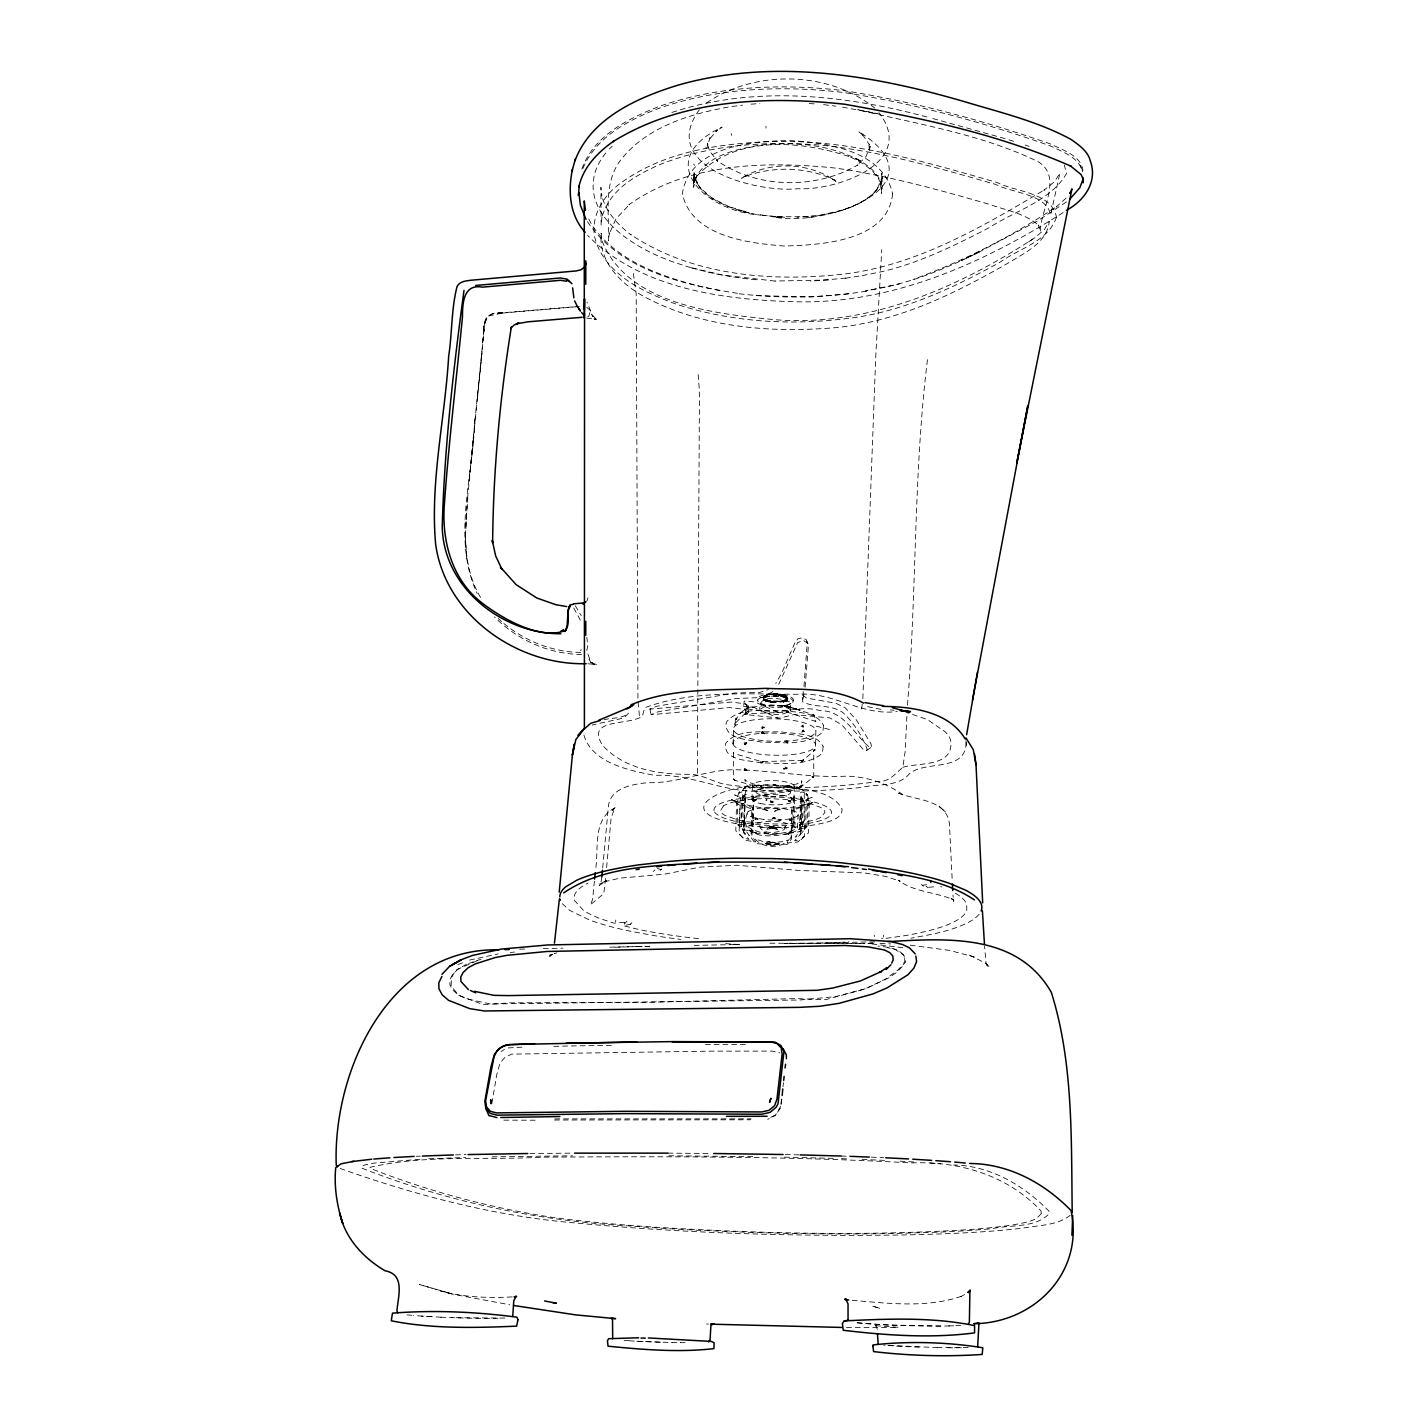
<?xml version="1.0" encoding="UTF-8"?>
<svg xmlns="http://www.w3.org/2000/svg" width="1427" height="1427" viewBox="0 0 1427 1427"><rect width="100%" height="100%" fill="white"/><g stroke="black" fill="none" stroke-linecap="round" stroke-linejoin="round"><path stroke-width="0.75" stroke-dasharray="5 3.75" d="M743.574 822.469L744.84 823.201L742.432 821.131L741.915 818.188L742.825 790.059L744.43 787.918L752.992 787.222L752.065 787.276C757.327 784.154 778.339 784.796 784.886 786.099M772.435 818.616L773.398 817.439L775.236 817.689L775.093 818.848L771.543 818.723L774.344 817.528L775.093 818.848M773.006 801.189L772.078 802.349L770.295 802.117L770.419 800.993L773.88 801.1L773.006 802.331L770.419 800.993M815.602 744.662L815.869 730.535A41.294 11.255 1.4 0 0 779.588 718.994A41.419 11.291 1.4 0 0 751.726 720.189A41.294 11.255 1.4 0 0 736.796 733.656A41.294 11.255 1.4 0 0 783.94 741.219A41.294 11.255 1.4 0 0 815.852 730.392M798.192 814.353L797.318 830.425C783.405 837.043 736.653 843.018 747.106 813.568M802.473 695.074L806.505 698.053L835.776 703.19L845.159 707.738L856.361 719.904L870.987 743.735L871.487 746.571L869.988 747.73C854.488 735.137 844.088 710.343 820.382 710.664C805.631 706.311 790.915 710.361 777.055 711.859L754.58 701.888L744.288 701.103L743.503 706.543L746.767 714.659L779.677 718.102L793.929 714.588L829.925 717.924L841.876 724.862L863.246 749.46L865.725 750.763L867.241 749.621C862.443 736.1 853.471 722.454 842.768 712.501C831.085 703.957 814.888 708.291 802.598 701.781L803.258 691.56M801.796 800.957L801.207 829.693L795.196 837.132L798.835 836.133L805.738 828.427L806.326 799.637L812.195 797.283L801.796 800.957L802.741 802.028M801.278 824.556L799.584 825.466L800.939 821.881L801.492 795.196C797.301 789.363 807.771 792.395 808.164 797.586L806.951 826.768L798.674 829.676L800.832 828.712L799.298 829.479L800.779 799.548L799.441 795.963L802.937 799.869L802.366 829.337L800.779 831.459L786.223 833.921L790.076 832.601M792.627 702.405A17.748 5.03 1.4 0 0 770.098 695.984A17.748 5.03 1.4 0 0 763.249 704.314A17.748 5.03 1.4 0 0 792.627 702.405C798.407 695.645 774.255 692.541 783.227 696.447L778.161 695.252L785.242 697.054L783.227 696.447L783.084 695.02L785.046 695.627L788.15 699.016M779.231 694.36C774.736 694.699 764.622 692.612 763.427 698.16L763.463 699.747L765.871 701.192A12.183 3.46 1.4 0 0 772.738 702.548C809.93 697.981 767.03 704.617 763.106 698.463L763.374 696.59L767.637 694.717L778.161 694.45L786.812 696.59L778.339 693.433L768.547 694.128L763.962 696.126L762.642 698.071L764.051 700.425L767.815 701.781M787.847 699.801L785.278 701.531L786.776 700.889L786.545 699.373A11.148 3.175 1.4 0 1 777.929 702.352A11.148 3.175 1.4 0 1 765.371 700.389L762.767 697.66M790.29 710.254L790.397 702.94A24.544 6.939 1.5 0 0 789.488 701.799C780.462 697.999 756.934 693.754 760.02 710.004A24.616 6.903 1.3 0 0 760.966 711.128C769.545 714.499 783.673 717.103 790.255 709.861A24.562 6.867 1.5 0 0 789.345 708.737C780.623 705.223 767.405 702.994 759.967 709.611M793.483 797.497L792.859 826.358L788.542 834.492L793.894 824.645L794.5 795.713L793.483 797.497L796.48 798.353M793.929 799.923L794.233 786.099M767.619 700.568L770.17 700.675C761.18 701.049 777.84 703.6 787.758 698.98L786.527 696.322M753.706 796.266L752.939 825.109L753.135 794.429L753.706 796.266L750.531 796.926M763.837 696.929C774.754 693.647 753.456 701.014 767.441 694.931M762.928 697.678L765.354 695.859L763.855 696.519M746.767 714.659L748.301 712.216L748.23 705.616L744.502 703.796L731.587 702.03L649.909 709.112L656.634 706.276L734.941 692.951L759.86 692.416L768.439 689.544M752.029 799.512L752.404 785.724M733.103 744.02L733.514 729.928M754.99 819.49L755.757 818.028L758.112 819.169C755.846 820.382 752.939 817.243 756.185 819.169L756.685 817.974L757.077 819.134M736.1 717.959L736.189 719.672C738.651 713.875 746.089 706.062 753.991 706.9M772.221 834.438L769.617 834.224M787.972 800.69L789.969 801.635L790.041 800.315L786.973 800.636L789.256 801.76L790.504 801.421L790.041 800.315M772.078 802.349L772.132 801.207M773.256 784.6L776.003 785.546L772.364 784.725L775.896 784.832M773.345 818.616L773.398 817.439M906.894 716.318L905.11 751.726L902.809 767.28C895.282 773.773 889.039 782.264 877.32 781.55C850.456 785.474 823.29 787.294 796.141 787.686C772.596 787.543 748.872 788.007 725.522 784.475C713.125 782.067 702.245 774.237 689.259 774.326C658.685 774.486 624.955 769.171 603.015 745.911C583.911 717.317 630.252 726.075 642.435 715.979L644.701 707.792C692.238 689.847 748.729 694.36 799.102 694.253C833.707 691.863 862.265 716.372 897.226 711.484M907.447 705.259C917.026 589.815 913.28 472.801 927.693 357.874M615.661 921.788L615.75 920.058M883.313 936.968L883.402 935.274M589.886 312.531L588.78 316.295L586.64 316.901M465.523 526.813L467.824 497.827M466.575 513.06L465.309 538.3L467.539 498.041M763.445 733.746L763.677 731.997L761.822 731.694L761.376 733.407L764.676 733.746L761.679 732.693L762.696 731.908L764.676 733.746M862.853 698.713L875.75 356.375L881.761 249.689M771.169 802.277L771.258 801.136M762.839 727.913L761.893 728.787L763.035 726.967L764.979 728.02L761.947 727.699L762.089 726.735L763.855 728.02L764.105 727.074M774.255 818.688L774.344 817.528M467.557 498.54L473.425 438.874M605.601 878.461L603.764 893.605L590.243 904.932L592.633 899.545L594.381 881.262M606.6 867.545L611.113 818.17L614.841 807.646L612.397 810.358L616.018 807.361C591.67 818.277 599.251 849.315 595.416 870.47M601.855 876.838L600.785 883.295L599.179 885.453L606.582 880.691L599.394 884.062L601.73 882.974M602.676 867.973L608.348 806.861C610.007 787.775 632.464 784.244 647.715 782.674C676.701 783.566 703.457 770.83 732.087 769.742C770.384 769.795 808.217 778.197 846.693 776.145C866.92 776.698 886.381 783.084 902.845 794.714L898.582 793.305C916.544 800.369 948.366 799.619 949.49 825.377L952.291 881.743M469.198 480.382L473.158 439.498M469.18 479.9L483.004 342.266C484.877 331.724 481.256 311.996 497.862 313.423M781.318 1104.195L781.942 1097.666M763.606 733.014L762.357 733.639L762.696 731.908M474.87 418.842C473.372 476.368 451.663 538.514 477.135 593.507M482.433 342.498L484.288 326.729M473.14 439.052L483.914 330.511M477.456 398.383L482.058 351.72M483.931 330.814C481.916 319.077 490.603 311.015 502.233 312.905M803.954 686.548L807.218 643.292L806.184 639.546L802.402 637.905L798.032 638.6L795.249 641.918L782.032 672.563L775.771 683.444M780.908 1104.213L781.746 1096.186M483.985 326.944L485.983 317.989M782.995 1086.768L783.441 1082.594M784.6 740.934L788.007 741.291L784.6 740.934L787.561 743.057L787.008 741.059L785.635 742.736L785.867 740.934L787.561 743.057M805.096 687.243L808.413 645.949L807.04 641.151M861.587 709.076L862.711 700.568M694.378 181.497L693.914 182.567L696.804 175.735L693.576 187.347L694.093 172.988L694.895 178.91L699.622 187.543L698.713 186.331C710.717 200.868 729.197 207.789 746.892 212.534L738.062 210.09L754.705 214.175L781.693 217.475L772.471 216.708C822.13 228.409 946.422 186.027 858.537 131.48L864.173 136.332L862.586 134.762L869.596 145.001L868.579 142.878L869.649 150.905L870.185 146.303L866.028 156.524L856.753 165.746L857.966 164.836C815.852 189.737 756.685 188.828 716.55 160.27L717.763 161.251L709.879 151.494L707.863 146.303L708.274 148.462L707.631 143.235L707.542 145.679L710.022 137.759L708.916 139.828L717.424 130.071L715.801 131.534L722.133 127.074C651.051 160.662 705.42 211.874 760.627 215.031M491.851 1103.553L496.703 1074.941L499.985 1063.151L504.748 1057.568L511.597 1054.125L711.324 1051.146L772.453 1051.11L779.909 1052.912M779.427 820.168L780.783 819.276L780.605 820.329L778.393 819.954L779.606 819.116L780.605 820.329M786.83 769.278L787.008 767.423L785.082 767.12L786.83 769.278L783.423 768.939L786.973 768.493L786.099 767.209L785.831 769.046L783.78 768.172M780.89 695.573L778.161 695.252M799.227 786.866L802.384 785.011L799.227 786.866L761.483 788.025L734.53 780.248L733.335 778.446L733.371 752.653L734.798 754.098M746.214 713.839L747.748 713.304L744.823 714.338L746.82 712.483L745.572 712.929L734.192 724.31L735.048 725.255L735.422 718.798M484.681 323.59L487.856 316.152L502.482 313.012M803.044 760.092L801.617 761.626L815.102 749.764L813.8 750.103L813.711 776.77L801.778 786.331M746.321 708.684L745.661 709.95L746.803 708.06L748.176 708.398L746.285 708.345M745.251 796.569L742.664 797.015L745.251 796.569L744.502 797.586L743.574 795.767L746.196 794.304L744.555 795.214M801.243 786.598L801.885 785.26L799.833 786.438M746.053 712.662L745.376 713.875L746.053 712.662L747.373 713.732L787.65 712.216L815.887 721.527L814.014 714.945L786.955 706.044L770.776 704.92L750.406 707.346L752.903 707.043M784.921 786.081L796.658 784.029L801.796 781.158L801.582 782.139L801.778 780.89L801.278 786.616C790.148 794.357 745.715 798.906 744.965 779.41L745.144 780.105C758.647 788.596 775.646 785.599 790.736 786.188C796.052 790.629 789.185 786.866 795.321 788.614L794.357 788.507L802.848 789.737L804.346 791.967L803.918 820.097L803.276 822.755L802.17 823.557L801.475 822.202L800.69 823.218L802.42 823.771L800.583 824.913M966.168 742.415C965.74 772.72 925.302 760.038 909.445 773.684C898.528 787.419 877.016 783.601 861.605 787.419C830.015 790.701 798.228 791.646 766.495 790.772C727.485 794.982 693.219 773.434 654.636 775.378C628.629 770.419 589.743 762.553 583.322 732.604M803.936 694.343L802.349 700.657M624.384 924.232L624.794 922.591M815.013 720.653L815.638 721.206M777.43 833.671C776.609 835.954 761.554 832.53 761.269 833.1C749.621 834.706 756.56 829.23 749.104 830.657L751.28 830.889L742.861 829.658L741.398 827.446L742.04 799.637L743.521 796.016M775.289 828.409L776.27 827.553L772.435 828.641L768.225 827.624L772.15 826.715L776.324 827.928L768.225 827.624L774.451 826.911L777.626 829.497L772.061 828.373L766.816 829.337L768.261 827.428M748.444 706.722L747.641 708.987L746.803 708.06L745.822 708.969M808.395 217.6L835.294 212.355L834.224 212.605C849.636 208.503 865.475 202.473 876.499 190.451L875.25 191.771L880.637 183.405L882.118 176.359L881.975 188.863L881.083 182.192L881.44 183.815C877.337 171.311 865.547 163.427 854.398 157.719L862.015 161.875C830.157 143.913 791.753 141.023 756.06 145.786C732.747 150.192 704.546 156.381 693.897 181.407L694.307 179.856L693.54 184.279L694.004 171.793L694.913 178.91L694.574 177.323L700.853 188.81L699.979 187.65L712.073 198.103L729.036 206.737L728.145 206.398L749.139 212.819M780.694 1106.228L775.218 1115.575L767.69 1119.357M581.841 169.153C593.507 135.69 628.611 118.334 659.47 106.311C718.477 85.798 782.388 83.319 843.999 90.686C914.35 101.674 983.488 120.474 1050.629 144.038C1062.919 150.263 1083.789 156.31 1082.986 173.505M744.43 787.918L743.592 788.703M803.455 725.968L801.118 726.521L803.062 725.023L803.455 725.968L801.706 725.505M582.929 168.404C596.022 136.742 629.075 119.69 659.452 108.131C718.459 87.671 782.353 85.192 843.946 92.541C914.172 103.547 983.257 122.205 1050.254 145.857C1062.205 151.797 1079.008 157.113 1082.487 171.686M586.961 600.892L587.978 597.806M803.098 789.952L803.936 790.808M752.653 821.221L753.117 819.972L753.456 821.024M586.8 650.462L587.763 645.789L586.872 637.334M790.451 703.333C782.959 709.897 769.866 707.721 761.144 704.225A24.58 6.957 1.3 0 1 760.199 703.083L760.145 702.69M793.216 822.487L793.626 821.47L795.356 822.862L793.216 822.487L794.607 821.702L794.179 822.701M756.524 799.709L755.168 800.708L754.58 799.209L757.541 799.726L756.06 800.815L755.686 799.619L754.491 800.529L755.026 799.441M789.363 820.133L791.45 819.276L791.325 820.614L788.328 820.097L789.845 819.009L790.219 820.222L791.45 819.276L790.897 820.382M734.851 723.721L735.048 725.255M787.24 833.957L792.074 831.12L789.773 833.029L790.397 831.923M733.567 779.41L734.53 780.248L733.692 779.124M748.301 712.216L744.341 709.29L729.322 707.578L651.051 714.713L657.793 711.877L736.029 698.534L762.731 697.482L773.737 691.06M755.168 800.708L755.686 799.619M733.853 753.545L733.371 752.653M790.219 820.222L790.754 819.098M746.535 769.563L744.644 769.831L745.269 768.618C742.432 769.331 745.215 771.739 747.142 770.295L744.145 770.098L745.108 770.58L744.02 769.046M780.444 1108.19L775.771 1114.772L768.243 1118.572M778.732 684.371L797.639 642.596L803.597 640.545L808.253 643.809M814.246 715.266L813.336 714.659L814.728 716.318M654.904 869.971L653.316 871.505M626.97 921.2L625.151 923.251M801.617 732.229L803.508 729.982L804.15 731.659L801.296 731.516L803.669 730.963L803.026 730.232L802.759 732.14M801.706 786.188L802.384 785.011M802.384 761.465L803.579 759.824L800.69 760.805L803.062 760.288L802.384 761.465L801.029 760.377L761.643 761.679L734.227 753.563M743.503 706.543L753.795 707.328L777.947 717.977M814.674 750.673L815.102 749.764L813.8 750.103M799.53 829.212L800.583 828.07L800.03 828.944M812.801 777.697L813.479 776.484L812.052 776.805L813.551 777.055M757.951 785.153L755.864 786.045L758.986 785.207L755.864 786.045M792.074 786.669L789.077 786.134L792.788 787.758L790.112 786.152M753.706 832.512L756.667 833.011L753.652 831.995L755.668 832.993M789.292 833.083L786.562 834.171L778.321 833.618M631.893 922.591L630.092 924.625M699.337 109.754C657.098 167.565 757.719 193.091 797.782 188.703C835.74 190.95 917.757 162.981 878.943 112.626M739.81 791.753L738.829 793.091L746.303 790.13L745.126 793.448L744.395 820.133L745.679 823.789L744.109 822.773M778.286 844.213C762.803 836.044 762.125 850.385 779.231 843.589L771.704 844.641L764.515 843.125L765.443 843.803M696.358 176.787C733.317 135.28 800.529 139.953 850.189 156.97L849.511 156.685C861.872 162.25 874.715 169.849 880.513 182.71L880.12 181.621L881.601 193.412L881.832 173.095L881.761 179.035L882.154 177.447L877.248 188.97L878.211 187.811C869.221 199.459 855.344 205.845 841.698 210.358L842.554 210.072L820.721 215.12L796.89 217.314M805.827 827.446L806.79 826.554L804.186 828.373L806.701 826.982L805.167 828.052M661.7 869.025L660.095 870.559M743.556 797.443L744.377 796.427M747.623 707.863L744.288 701.103M801.582 823.361L803.026 822.541L802.42 823.771M742.932 797.247L743.788 796.248M802.17 823.557L803.026 822.541M735.529 719.386L736.921 718.887L736.189 719.672M764.373 698.927L767.815 700.211L763.427 698.16M746.589 742.468L744.698 744.769L745.839 743.306L744.038 743.057L745.179 744.502L744.573 742.771L746.927 743.217L745.411 742.575M738.829 825.805C735.28 822.077 748.8 832.583 744.073 824.342M1070.268 1215.269C1057.068 1225.775 1038.571 1225.097 1022.66 1228.183C982.775 1232.732 942.605 1234.087 902.488 1234.979C792.93 1236.567 683.194 1233.285 574.082 1222.85C493.778 1216 415.132 1195.184 339.483 1168.214M979.118 914.315L975.872 917.543A212.302 43.862 1.5 0 1 965.776 923.679A210.286 43.416 1.5 0 1 932.83 934.114L910.961 938.235M609.365 148.997L612.183 146.196M800.155 831.602L801.938 830.478L799.245 831.673L801.599 830.675M805.845 794.447L807.575 795L806.719 795.428L806.505 793.822M1066.147 198.068L1056.265 206.933L1057.193 206.219C1012.242 236.079 963.742 261.141 912.941 279.442M739.775 792.199L738.865 792.645M739.614 791.967L737.937 795.428L737.188 822.023L737.741 824.628L739.436 825.198M552.124 954.253L549.627 956.411L554.55 953.521M761.019 762.821L762.874 762.214L761.019 762.821L760.662 761.465M1066.433 201.938L1037.911 220.686L978.886 252.151C948.027 267.527 916.009 281.012 882.047 287.772L865.208 291.09L899.509 283.884M743.396 800.19L744.609 799.191L734.566 794.875L740.435 797.586L739.632 826.376L746.018 834.492L749.353 835.705L743.824 827.91L745.607 794.607L743.966 795.499M785.332 700.372L787.436 697.09M786.384 711.681L788.275 711.092C790.415 713.464 782.763 711.128 786.384 711.681L787.65 712.216L787.365 710.878L786.348 710.771L786.527 712.091M723.418 805.952L720.546 810.768A52.175 12.611 1.4 0 0 722.098 813.247M706.543 102.994C755.008 69.477 828.855 70.815 874.876 108.167M744.823 714.338L746.66 713.393M866.671 750.459L870.934 747.409M761.947 727.699L763.035 726.967M1028.617 241.93L1035.396 237.381C958.177 287.701 868.847 327.175 774.593 319.684C713.732 313.583 627.202 304.397 601.909 240.592L601.159 233.118C598.359 260.98 620.263 283.277 642.863 295.906C697.964 326.052 762.999 332.509 824.77 328.442C892 324.857 953.521 294.693 1010.744 261.551C1026.352 251.973 1047.4 241.966 1049.255 221.274L1044.618 229.301L1035.396 237.381M786.152 706.169L785.207 706.793C790.897 707.239 785.1 706.204 787.258 706.294L788.328 707.114M743.199 821.934L745.037 821.506C741.184 818.063 744.056 824.128 742.379 820.882L744.127 821.595M501.055 1051.556L504.48 1049.38M800.85 798.175L801.582 799.245C801.51 795.249 803.615 801.742 799.941 798.264L802.58 798.87L801.796 797.836M764.212 832.797L766.388 833.154L764.087 831.995L765.371 832.94M1063.186 212.552C982.4 263.656 890.769 304.95 793.127 301.686C721.313 299.563 640.777 288.468 587.585 235.455M768.225 827.624L769.314 826.964M466.575 964.26L458.21 968.951L452.537 974.427L449.808 979.85L449.951 985.112L452.858 990.142L458.513 994.958L466.718 998.829L490.424 1003.966L799.833 1000.024L835.562 996.617L865.957 988.554L888.967 977.763L897.012 972.126L902.399 966.418L904.879 960.746L904.326 956.001C898.368 947.796 887.184 947.225 877.962 946.012M964.527 1294.574L960.639 1296.733L962.957 1295.77C926.391 1308.809 886.542 1303.029 848.708 1300.051M757.041 790.059L758.326 789.452A16.357 4.067 1.4 0 1 759.271 789.131L760.002 788.917A19.532 4.852 1.4 0 1 761.18 788.649A15.715 3.906 1.4 0 1 761.608 788.56A19.782 4.923 1.4 0 1 762.946 788.31L763.891 788.186A15.911 3.96 1.4 0 1 765.371 788.007L768.029 787.811A17.409 4.335 1.4 0 1 770.259 787.722L773.113 787.722A15.911 3.96 1.4 0 1 774.825 787.793L775.967 787.847A19.782 4.923 1.4 0 1 777.644 787.989A15.715 3.924 1.4 0 1 778.197 788.043A19.532 4.852 1.4 0 1 779.802 788.221L780.854 788.364A16.357 4.067 1.4 0 1 782.353 788.596L784.654 789.077A19.603 4.87 1.4 0 1 785.867 789.416A15.697 3.906 1.4 0 1 786.259 789.523M744.484 824.307L743.984 823.325L743.699 824.521L743.984 823.325L744.965 824.039M735.28 719.101L736.225 718.602M800.69 823.218L802.42 822.344M748.604 811.232L753.813 809.287A25.525 6.136 1.4 0 1 781.693 808.36L790.183 809.84A25.525 6.136 1.4 0 1 796.498 816.672L791.218 818.563A25.525 6.136 1.4 0 1 763.802 819.455M978.886 252.151L961.299 260.517L979.564 251.812M777.626 809.822L774.469 811.321L779.57 809.252L777.626 809.822L781.835 809.698M763.499 787.74L760.413 786.527L762.286 786.812L760.502 787.811L761.287 786.723L761.483 788.025L763.82 788.132M786.545 699.373L780.961 701.263L767.548 700.996L769.956 701.478M786.919 700.14L785.403 700.8L788.061 698.178M785.385 701.21L783.298 702.066L786.901 700.55M761.376 733.407L762.589 732.907M457.782 964.634L465.594 961.602M468.662 963.457L481.024 959.212M552.909 954.128L549.645 955.305L556.869 952.808M580.29 650.302L581.52 649.856M477.064 960.763L455.641 970.199L451.414 977.941L451.093 986.146L459.012 995.493L483.468 1004.697L510.384 1002.842L648.233 1002.307L795.499 998.615L825.537 999.685L864.53 989.143L885.828 978.904L897.726 970.146L905.735 961.976L903.897 955.376L895.514 949.544L887.648 947.653M813.711 776.77L812.052 776.805M671.885 112.448C755.222 84.996 845.569 94.86 928.781 117.513M604.335 881.761L620.246 878.104L664.607 874.18L700.122 867.117L736.885 865.261L799.602 870.488L864.12 872.896L885.81 876.428L900.187 881.262L898.279 880.191C914.475 892.446 935.702 891.857 953.646 899.884L951.238 898.6L954.395 901.133L952.879 898.867L953.735 901.436L952.951 894.961M469.501 960.086L498.201 953.896M592.205 725.112L596.04 724.185M902.809 767.28C919.256 762.357 953.735 767.191 950.739 740.988A149.585 40.741 -0.2 0 0 944.995 731.676L927.354 719.547L907.215 712.679M862.247 275.625L878.943 272.254C916.045 264.459 954.502 245.712 989.428 227.571C1015.061 210.661 1050.29 201.368 1066.522 173.577L1064.346 165.068M728.216 107.114C688.064 114.338 644.201 127.948 618.979 162.321C603.443 185.581 609.383 214.585 608.526 240.788L609.383 232.815L609.008 234.51L616.018 218.795L629.949 203.972L628.915 204.721C688.206 162.642 766.21 160.894 835.972 168.136C887.915 175.664 938.627 189.773 989 204.204C1005.981 210.358 1025.442 213.372 1039.284 225.894L1038.339 224.984L1040.337 231.834C1040.194 209.947 1063.311 177.162 1038.16 161.697C981.883 134.352 918.292 124.327 857.805 109.665L878.211 113.821L839.968 106.668M599.875 723.275L623.884 717.995L628.522 713.125C622.065 718.923 612.129 717.585 604.138 719.707M630.859 924.125L623.51 925.784L638.458 929.387A195.303 40.313 1.5 0 0 661.361 933.668A197.836 40.866 1.5 0 0 699.747 938.734M845.444 278.211L862.675 275.518M866.278 291.179C823.54 298.1 779.927 298.796 736.974 293.498M508.244 1047.935L523.299 1047.061M624.437 922.324L614.056 923.144L601.409 919.059A195.767 40.402 1.5 0 1 583.197 910.141L574.689 900.669A197.247 40.723 1.5 0 1 576.865 891.144A196.409 40.545 1.5 0 1 584.517 885.025A197.711 40.812 1.5 0 1 588.156 883.063M731.962 106.508L742.504 105.152M886.131 938.324L901.864 936.13A195.338 40.313 1.5 0 0 922.252 932.259A197.782 40.848 1.5 0 0 946.565 925.142A196.391 40.545 1.5 0 0 962.03 916.74A197.265 40.723 1.5 0 0 966.775 910.604L966.739 904.201L964.866 900.954A195.802 40.42 1.5 0 0 953.753 892.285M922.752 885.222L926.676 884.758M510.367 952.522L514.416 952.059M845.765 278.122L810.607 281.208M848.53 293.873L811.678 296.959L755.418 295.567M581.627 654.44C549.217 654.333 517.216 639.902 494.455 616.946M928.727 887.291L936.986 886.524M497.381 313.226L579.344 306.359M580.753 652.424C552.534 652.121 524.547 640.955 503.035 622.796M502.322 313.084L577.774 306.68M772.596 694.128C768.35 694.574 754.901 694.378 758.129 701.709M765.336 696.269L767.423 696.108M751.048 104.171L759.86 103.529M808.627 216.761L772.471 216.708M955.84 1325.683L962.369 1325.38M828.391 280.013L775.039 281.03M419.966 1159.241L373.285 1163.201L364.509 1164.985L361.299 1166.911L361.53 1168.017C445.938 1201.284 536.606 1220.674 627.434 1225.829A284.847 25.989 1.6 0 0 697.946 1230.27L747.659 1232.286A288.878 26.399 1.6 0 0 822.862 1233.838A288.878 26.399 1.6 0 0 894.461 1233.499L937.664 1232.197A284.847 25.989 1.6 0 0 992.211 1228.647C1010.584 1224.562 1035.128 1228.29 1049.113 1213.842L1048.988 1211.184C1024.14 1185.694 990.409 1165.449 953.593 1165.003M512.132 1296.911C488.23 1298.195 463.9 1297.268 440.658 1291.096L452.27 1293.968L419.377 1284.514L452.537 1294.111L509.76 1304.777M416.238 1156.298L420.341 1156.12M428.635 1158.795L465.594 1157.458M504.748 1318.084L451.449 1317.674M763.766 795.16L768.065 795M948.741 1325.915L956.893 1325.737M615.055 947.207L641.098 946.493M455.481 1154.889L465.969 1154.621M519.66 949.169L528.275 948.973M543.348 948.598L562.934 948.152M968.255 1347.623L937.432 1347.623M649.856 946.315L608.294 947.189M553.872 1046.348L568.981 1046.009A1025.835 107.881 1.2 0 1 614.306 1045.295M637.138 946.6L649.446 946.351M694.182 945.405L739.222 944.496M874.715 941.838L784.154 943.586L875.893 943.39M733.87 944.585L737.991 944.513M492.101 1156.833L572.619 1155.816M829.105 943.622L861.016 943.604M554.853 1118.875L751.137 1118.875M535.125 1120.213L500.217 1120.141M949.615 1325.968L940.143 1326.022A57.241 2.818 1.5 0 1 887.433 1324.934A57.419 2.818 1.5 0 1 856.236 1322.651M771.311 694.2L783.013 694.806M554.425 1120.017L750.584 1119.785M529.899 1153.498L572.459 1153.141M745.411 1044.546L710.61 1044.546A1025.835 107.881 1.2 0 0 704.278 1044.564M940.839 1326.093L886.97 1324.969L855.112 1322.651M772.649 702.209L767.601 701.727M846.514 1327.502L898.475 1327.342L874.626 1325.629L876.945 1326.147L875.643 1325.629L877.516 1329.625M667.925 1153.141L711.556 1153.48M668.906 1155.781L756.096 1156.655M680.18 1342.629L688.492 1342.736M671.76 1342.486L680.608 1342.664M769.866 943.211L812.587 943.336A195.695 40.384 1.5 0 0 849.065 941.802M937.628 1347.659L883.42 1345.09M785.242 1154.568L800.172 1154.907M784.386 1157.154L799.78 1157.493M801.992 1157.547L835.294 1158.439M636.781 1341.255L672.01 1342.522M785.474 786.562C732.782 776.484 646.895 815.263 757.755 826.608C780.997 828.07 804.81 828.07 827.446 822.006C833.582 820.115 843.161 816.619 841.93 808.574C830.906 789.934 803.508 789.613 784.261 786.473M841.216 1156.031L850.046 1156.334M841.466 1158.653L849.689 1158.938M880.013 943.479L890.644 943.907M871.326 1157.154L883.616 1157.672M862.086 1159.402L885.15 1160.419M440.818 1317.228L451.521 1317.62A54.815 2.569 2 0 0 497.916 1318.245M587.924 663.751L596.54 664.536L590.76 662.645L594.435 664.768L589.083 659.435L591.17 662.895L586.836 651.104M706.597 1323.988L708.398 1324.078M441.121 1317.192L421.447 1316.14M900.009 1161.168L915.01 1162.042M890.234 709.933L894.247 710.182M629.414 1340.809L637.298 1341.237A46.11 1.837 1.7 0 0 662.931 1342.272M771.525 842.287L762.856 841.484L754.972 838.791C762.535 848.423 780.73 848.922 788.863 839.825L784.047 841.502L765.264 843.411L771.722 845.141L778.571 843.821L772.114 842.091M871.879 943.961L903.041 947.742M784.689 217.296L759.77 215.102M431.222 1316.675L413.42 1315.516M881.476 938.199L882.885 938.288M775.111 281.101L722.633 275.09L690.008 267.438L706.436 271.754A195.606 93.183 1.1 0 0 757.452 279.888M809.198 103.511L815.388 103.957M624.027 1340.345L630.11 1340.791M930.101 1163.041L940.768 1163.861M910.265 945.173L949.508 950.382L974.231 956.982L969.647 955.198L985.236 963.011L989.714 967.114L986.111 963.707L988.322 967.72L986.021 962.957L984.559 946.244M762.268 809.091L769.189 811.16L763.998 808.77L766.406 809.484M406.927 1314.891L414.312 1315.516M779.552 795.356L783.762 795.767M747.409 709.023L778.589 712.341M772.15 826.715L775.075 827.054M769.528 828.32L772.435 828.641M823.611 104.653L835.883 106.169M880.994 709.38L866.831 706.526M750.78 830.496L749.621 830.336L751.744 830.71M795.071 708.595L781.497 705.33L793.216 708.06M763.766 819.455L755.329 818.01A25.525 6.136 1.4 0 1 748.693 811.232M767.53 701.406L765.496 700.8L769.956 701.888M784.404 705.741L782.638 705.473L788.792 706.757M744.769 830.246L742.058 828.837M737.456 293.32C682.32 284.74 617.837 269.649 585.962 219.33M803.062 790.362L801.385 789.399M778.107 694.236L783.334 695.645L780.89 695.163M719.565 290.502L702.548 287.005C661.95 276.767 618.069 261.587 592.562 226.251L588.192 217.885M940.643 886.649L941.874 886.916M816.155 726.147L831.959 730.089M789.969 707.096L784.154 705.669L800.172 710.236M787.436 711.788L788.364 712.019L787.365 710.878M932.866 118.566L1006.891 139.115M786.455 706.204L799.441 710.004M780.73 694.557L783.28 695.252M657.365 868.472L661.147 869.632M792.806 707.935L796.694 709.148M690.543 267.598L675.417 262.746A195.588 93.183 1.1 0 1 635.943 244.463L625.169 237.239A196.23 93.486 1.1 0 1 601.57 212.98A196.195 93.451 1.1 0 1 593.079 186.206L593.917 177.091A195.535 93.13 1.1 0 1 607.938 150.388M1008.925 139.775L1017.023 142.415M1025.121 145.055L1029.17 146.375M783.084 695.02L786.812 696.59M803.026 730.232L804.15 731.659M802.366 731.409L803.151 731.23M744.038 743.057L745.946 744.341M784.957 697.232L787.329 698.695L787.347 700.247A12.183 3.46 1.4 0 1 783.066 702.102M928.032 887.826L925.98 886.096M923.43 886.221L921.396 884.508M783.316 696.055L785.242 697.054M742.682 829.016L744.341 829.979M586.747 307.304L591.117 311.175M586.675 318.06L596.076 319.416L593.971 318.827L597.574 320.629L590.903 313.494L592.954 316.58L586.979 302.203M739.364 826.019L737.937 824.86L738.669 825.591M805.987 793.59L807.414 794.768L806.647 794.036M939.002 806.094L941.766 808.61M942.444 809.198L945.37 811.874M498.308 618.533L501.519 621.583M806.433 794.268L807.325 795.214M737.955 824.414L738.865 825.377M562.309 903.719L569.801 910.462L589.512 920.005A212.088 43.809 1.5 0 0 629.343 931.028L653.905 935.577A210.215 43.416 1.5 0 0 680.786 939.394M575.313 605.797L581.217 615.59M573.779 608.027L581.271 621.904M787.401 706.9L788.328 708.095L787.258 706.294M696.037 181.942L696.965 183.155M802.955 726.236L803.08 727.306L802.527 725.308M742.7 820.668L743.503 821.738M801.475 798.032L802.242 799.084M712.073 198.103L712.822 199.138M693.629 163.998L694.592 165.425M480.578 597.431C469.608 579.523 465.808 558.278 465.594 537.533M705.794 146.963L706.633 148.586M738.99 210.215L739.454 211.125M815.245 720.956L815.691 721.866M1081.702 168.85L1080.132 165.336L1082.272 170.152M755.026 818.153L755.489 819.294M789.523 800.511L789.969 801.635M786.527 699.444L785.403 698.053A11.148 3.175 1.4 0 0 772.828 696.055A11.148 3.175 1.4 0 0 764.212 698.98M755.757 818.028L756.185 819.169M788.846 800.636L789.256 801.76M731.141 133.603L731.73 135.387M874.216 935.238L874.608 936.54M649.909 709.112L651.051 714.713M752.778 830.318L753.01 831.459L752.725 829.979M633.338 273.431L636.192 293.98L637.958 701.049L639.653 718.316M744.502 768.778L744.644 769.831M698.142 374.534L699.462 391.319L697.357 775.271M765.907 126.236L766.121 128.127M466.861 558.992L465.327 538.05M965.936 740.738L966.329 745.518M803.062 801.528L802.937 799.869M714.089 810.661A58.828 14.216 1.4 0 1 755.168 797.265M770.651 796.98A58.828 14.216 1.4 0 1 829.372 808.699A59.185 14.306 1.4 0 1 831.602 812.445A58.828 14.216 1.4 0 1 789.63 825.252A59.167 14.288 1.4 0 1 774.718 825.519A58.828 14.216 1.4 0 1 716.943 814.371A59.185 14.306 1.4 0 1 713.928 810.661M754.954 797.104A59.167 14.288 1.4 0 1 770.437 796.837M789.648 791.075A17.409 4.335 1.4 0 1 790.326 791.771L790.54 792.484A15.733 3.906 1.4 0 1 790.451 792.913L790.308 793.18A19.479 4.852 1.4 0 1 789.934 793.59A15.697 3.906 1.4 0 1 789.773 793.733A19.479 4.852 1.4 0 1 789.113 794.179L787.882 794.714A16.339 4.067 1.4 0 1 786.919 795.035L786.206 795.231A19.568 4.87 1.4 0 1 785.011 795.517A15.697 3.906 1.4 0 1 784.6 795.588A19.817 4.941 1.4 0 1 783.262 795.82L782.317 795.963A15.893 3.96 1.4 0 1 780.837 796.123L778.75 796.302A17.409 4.335 1.4 0 1 775.45 796.409L773.202 796.391A15.893 3.96 1.4 0 1 771.508 796.337L770.384 796.266A19.817 4.941 1.4 0 1 768.725 796.141A15.697 3.906 1.4 0 1 768.172 796.088A19.568 4.87 1.4 0 1 766.584 795.927L765.55 795.784A16.339 4.067 1.4 0 1 764.069 795.535L761.786 795.071A19.621 4.887 1.4 0 1 760.555 794.75A15.679 3.906 1.4 0 1 760.163 794.643M759.949 794.571A19.621 4.887 1.4 0 1 758.879 794.215L758.468 794.036A15.715 3.906 1.4 0 1 757.63 793.644L756.56 792.966A17.57 4.37 1.4 0 1 756.025 792.413L755.775 791.842A15.733 3.906 1.4 0 1 755.828 791.272L755.971 790.986A19.479 4.852 1.4 0 1 756.328 790.594A15.733 3.906 1.4 0 1 756.399 790.558M756.56 790.38A19.479 4.852 1.4 0 1 757.113 789.987M786.455 789.577A19.603 4.87 1.4 0 1 787.526 789.952M787.704 790.041A15.697 3.906 1.4 0 1 788.525 790.433M784.975 697.268A12.183 3.46 1.4 0 0 778.072 695.894L767.655 696.322A12.183 3.46 1.4 0 0 763.427 698.231M919.166 1347.142A47.697 1.944 1.5 0 1 884.383 1345.108M961.459 1347.712A47.501 1.944 1.5 0 1 946.208 1347.73M722.044 813.247A52.3 12.629 1.4 0 0 725.505 815.638L737.598 819.829A52.3 12.629 1.4 0 0 754.705 822.737L774.504 823.968A52.3 12.629 1.4 0 0 793.965 823.343L810.411 820.953A52.3 12.629 1.4 0 0 821.31 817.1L824.949 812.355A52.3 12.629 1.4 0 0 820.632 807.397L808.841 803.044A52.3 12.629 1.4 0 0 791.289 799.941L770.794 798.638A52.3 12.629 1.4 0 0 750.584 799.334L733.96 801.92A52.3 12.629 1.4 0 0 723.382 805.934M739.347 944.513A212.355 43.88 1.5 0 1 724.292 943.55M872.914 942.855A212.088 43.809 1.5 0 1 863.103 943.675M1056.462 217.207C1048.595 241.217 1018.842 248.619 1000.238 262.122C951.434 288.896 899.777 313.173 843.714 318.917C787.615 325.57 729.732 321.735 675.899 304.022C643.684 292.16 605.904 274.929 595.202 239.237C589.993 218.527 601.855 197.8 617.802 185.242C663.787 150.227 724.202 142.539 780.373 141.362C854.595 140.863 926.551 162.214 997.205 182.531C1015.418 192.056 1051.806 192.181 1056.462 217.207M823.147 746.482L822.451 753.171C805.898 767.209 780.712 763.088 760.502 762.803C749.175 760.181 722.972 761.055 725.63 743.449C737.67 728.18 762.678 732.729 780.052 731.694C793.911 734.209 815.673 731.997 823.147 746.482M823.522 725.362L822.826 732.105C806.487 746.392 781.193 742.361 761.037 742.04C749.621 739.454 723.543 739.971 726.254 722.33C738.134 706.847 763.213 711.252 780.605 710.254C794.464 712.751 816.226 710.753 823.522 725.362M809.27 802.973L808.485 832.869L801.046 839.647L794.607 840.788L800.386 834.313L800.975 805.791L812.641 802.509L809.038 804.275L809.27 802.973M804.971 807.343L804.4 835.812L797.818 841.984L787.222 842.947L791.164 837.025L791.771 808.627L802.58 806.79L792.217 810.393L791.61 838.719L787.597 844.285L758.7 843.874L755.079 843.268L751.03 837.471L751.779 809.145L741.772 804.917L752.671 807.414L751.922 835.812L755.775 841.966L745.518 840.36L739.079 833.796L739.882 805.327L731.427 799.548C756.649 810.75 787.811 811.125 813.765 802.099L804.971 807.343M892.624 193.84C887.897 241.591 820.257 245.034 783.851 246.015C747.73 243.036 691.613 236.525 682.356 193.608C689.83 146 752.796 140.649 791.396 140.613C828.088 143.182 883.206 150.745 892.624 193.84M744.234 804.025L743.449 832.547L749.014 839.379L742.896 837.863L735.779 830.621L736.6 802.028L732.836 800.03L744.234 804.025M601.98 216.993L601.124 225.412L600.91 187.365L601.855 196.088L601.498 194.536C605.369 211.446 617.713 224.77 631.18 234.973L630.342 234.296C692.256 275.821 771.401 282.118 843.732 274.091C917.293 265.279 982.561 226.608 1045.081 189.523L1043.868 190.344L1054.66 181.479L1059.922 173.059L1050.593 215.102C1047.008 193.911 1012.278 193.091 995.6 184.386C937.789 167.833 879.496 150.905 819.437 145.019C764.943 140.898 708.541 144.591 657.526 165.532C633.16 176.734 609.418 190.362 601.784 217.849L601.98 216.993M766.192 799.655L766.031 800.69L767.209 799.869L766.192 799.655M785.135 826.304L784.261 829.479C777.661 833.1 762.107 834.991 759.556 825.912L758.825 827.928L774.558 826.162L786.188 828.998L785.135 826.304M773.309 694.075L777.751 694.307L773.309 694.075M747.641 826.643C760.288 835.83 782.674 835.526 796.765 828.605C785.242 819.116 761.322 819.294 747.641 826.643M1041.246 1213.681L1036.412 1218.622L1030.936 1220.87A276.196 25.169 1.6 0 1 1012.849 1224.865A272.343 24.812 1.6 0 1 970.235 1229.521C864.601 1236.228 758.54 1233.534 652.942 1227.042A272.2 24.776 1.6 0 1 589.708 1221.762A276.196 25.169 1.6 0 1 553.837 1217.57C491.263 1208.152 428.885 1191.527 370.253 1168.338L370.075 1167.322C425.799 1154.229 485.715 1160.472 542.866 1157.154C665.82 1156.405 788.881 1156.138 911.692 1162.934C959.443 1160.882 1008.265 1175.598 1041.032 1211.059L1041.246 1213.681M773.47 693.932L777.751 694.307L773.47 693.932M745.055 787.775L744.234 788.542L745.964 787.668L745.055 787.775M762.874 762.214L761.893 763.017L760.93 761.893L763.962 761.786L762.874 762.214M745.411 175.967L741.558 178.286L746.803 175.628L743.413 177.091C772.364 165.853 806.469 166.567 834.563 180.034L831.085 178.339L835.901 181.318C810.054 162.749 773.327 161.037 745.411 175.967M774.094 693.736L774.112 694.735L777.537 694.574L774.094 693.736M791.61 798.781L791.949 799.798L791.61 798.781M879.692 1308.291L872.058 1305.955L879.692 1308.291M734.495 779.945L735.244 780.533L734.495 779.945M760.698 789.773A20.923 5.262 1.4 0 0 794.09 787.026A20.923 5.262 1.4 0 0 765.211 780.837A20.923 5.262 1.4 0 0 760.698 789.773M733.05 743.824A41.365 11.041 1.4 0 0 783.619 755.151A41.365 11.041 1.4 0 0 815.584 744.519A41.365 11.041 1.4 0 0 779.267 733.317A41.365 11.041 1.4 0 0 733.05 743.824M760.359 803.49A20.959 5.155 1.4 0 0 793.787 800.815A20.959 5.155 1.4 0 0 764.872 794.732A20.959 5.155 1.4 0 0 760.359 803.49"/><path stroke-width="1.5" d="M877.462 1333.977L878.194 1343.984M584.356 313.851L584.303 318.167L584.267 200.922L585.427 210.286L585.159 208.627M584.41 309.516L584.553 298.689L584.392 727.592M585.783 621.369L585.73 635.193M969.593 1163.469C1008.711 1163.683 1044.296 1183.072 1070.999 1210.524C1084.484 1272.242 1034.504 1323.043 973.767 1323.739L978.779 1322.722M585.783 260.802L585.783 284.294M1072.729 1215.554L1071.891 1235.265M578.524 193.84L578.452 195.428L579.237 185.706L578.791 187.24C582.894 167.548 597.681 152.35 613.646 141.184L612.7 141.826C681.143 99.212 766.335 95.805 844.392 104.207C921.378 117.781 999.364 134.513 1071.071 166.263L1070 165.55L1081.113 174.576L1083.271 179.41L1082.897 177.84L1083.129 182.799L1083.111 181.175M567.678 617.285L568.017 612.593M1082.772 179.945L1079.793 187.829L1069.751 199.209M601.855 876.838L602.479 870.185M559.206 892.143L572.405 754.901L575.848 739.561L584.107 728.858L578.06 735.44L581.859 731.141M554.461 943.158L559.348 899.295M594.595 879.103L595.202 872.628M782.157 1095.472L782.781 1088.944M783.673 1080.489L784.137 1076.315M785.046 1067.967L785.599 1064.239M966.632 734.709L977.441 672.117M572.566 168.939C567.839 190.594 569.427 215.281 585.195 232.351M978.94 1323.435L977.656 1346.571M972.483 700.229L1027.832 405.536L1016.684 463.418L1071.962 188.881L1069.893 193.555L1070.714 191.807M1072.212 1212.54C1071.178 1139.228 1073.479 1062.812 1051.307 992.318C1017.273 933.008 946.904 938.431 887.808 941.606M512.721 1316.39L513.774 1300.728L516.199 1296.305L514.041 1296.858L516.699 1296.447M574.867 160.93C590.849 118.298 637.031 97.857 677.611 85.263C771.971 58.168 871.754 74.614 964.117 101.549C1000.238 112.448 1037.643 121.295 1071.017 139.418C1078.866 145.037 1087.731 150.87 1090.282 160.805C1097.952 181.675 1084.466 200.636 1066.379 210.358M571.959 171.097L575.473 158.789M568.713 607.795L569.676 605.44M464.025 290.341C453.483 368.291 444.368 447.668 442.245 526.509C443.066 587.567 502.482 634.052 560.829 633.749M586.069 263.389L584.303 267.259L581.003 269.774L576.205 270.934L470.91 280.245C465.951 280.905 459.601 281.369 457.086 286.435C451.235 309.017 452.234 333.133 448.667 356.233C444.974 418.735 430.044 481.327 435.627 544.097C445.153 615.019 516.931 665.535 586.176 663.68M891.697 963.136L893.213 959.925L892.785 955.983L889.859 952.719L884.49 949.99L867.973 946.85L844.748 945.512L547.165 951.452L507.031 955.323L495.258 957.553L475.423 963.849L468.092 967.774L463.151 972.447L460.796 976.942L460.939 981.455L468.448 989.607M441.924 976.425L438.82 982.757L438.927 988.768L442.209 994.815L448.542 1000.327L469.786 1008.657L484.377 1010.976L799.512 1007.355L819.74 1006.267L838.987 1003.377L873.11 993.888L887.202 987.805L907.911 974.784L913.904 968.112L916.598 961.548L915.849 956.019M629.735 707.56L631.18 704.724C672.938 687.315 720.92 690.418 765.496 688.349C798.371 689.83 833.778 686.744 863.656 703.136M441.96 974.338L449.666 966.275L461.278 959.711L472.533 955.43L501.394 949.08L547.843 944.959L850.189 938.716L890.823 941.535L902.685 944.549L909.445 947.885L915.242 953.878M584.321 728.965L590.724 723.293L600.303 720.474M968.362 1324.185L969.379 1322.151L969.914 1290.24L968.576 1292.648L970.164 1290.329L967.702 1292.434M886.167 969.486L890.947 964.741M566.162 630.163C540.672 641.312 500.734 617.748 480.56 601.802C451.574 578.702 441.621 540.084 444.368 504.445C448.809 441.817 456.444 379.475 462.455 317.008C462.509 303.38 463.24 283.598 482.397 287.148L560.561 280.298L566.715 281.244M563.701 892.892C608.259 862.497 667.087 866.421 718.637 861.73M570.318 606.243L568.196 609.4L567.072 626.614L564.682 631.537C571.299 624.402 565.574 613.128 570.158 604.923L573.369 604.21M585.998 601.623L582.751 603.978L584.196 602.908L573.957 603.782M844.231 1320.903L842.376 1323.543L843.286 1330.267C886.274 1335.404 931.92 1338.526 974.57 1332.872L974.552 1325.629C932.741 1316.943 887.219 1318.78 844.231 1320.903L848.744 1320.189M886.88 967.542L879.763 972.447L881.458 971.43L860.481 980.938L832.779 988.037L817.154 990.302L508.565 995.6L494.01 995.35L474.477 991.319M598.68 720.278L629.146 707.471M633.82 704.724L626.649 708.773L631.876 706.151M449.666 966.275L461.278 959.711L452.163 964.848M708.505 1341.915L710.04 1339.899L710.949 1325.184L713.964 1323.846L711.217 1324.078M353.807 1161.31L341.053 1163.808L335.72 1167.661C333.936 1186.372 336.879 1205.565 342.73 1223.403L339.626 1212.914M636.103 869.703L639.207 869.221M351.631 1161.596L371.769 1159.223M656.688 866.778L661.7 866.135M767.155 1116.271L726.468 1116.342M667.729 865.529L675.756 864.726M475.69 285.454L560.383 277.98L567.054 279.157L571.942 283.705M582.109 317.293L528.008 321.806L516.396 323.875L518.786 322.948L513.916 325.16L510.616 328.585L511.365 326.944C499.949 397.669 493.207 471.017 492.636 542.902L492.261 540.387L495.651 555.87L502.036 569.534L500.431 567.108L516.075 584.606L536.766 597.984L555.888 604.727L566.787 606.564M373.767 1159.045L389.839 1157.796M393.888 1157.529L414.187 1156.387M498.808 949.847C389.393 947.225 332.759 1070.678 336.237 1165.181L337.593 1166.68M422.392 1156.048L453.394 1154.942M505.033 949.651L509.189 949.508M534.643 1043.654L506.335 1044.849L499.379 1048.363L494.491 1054.214L490.995 1066.593L484.823 1101.483L485.84 1108.404L490.192 1113.363L496.953 1115.147L625.222 1113.631L761.929 1114.237L770.116 1112.347L776.199 1107.209L778.036 1103.749L783.976 1051.414L780.908 1045.492L774.629 1042.013L672.848 1041.603L566.287 1043.208M468.074 1154.568L527.758 1153.515M500.681 1117.519L559.883 1116.556M636.799 1041.924L509.296 1044.582L502.518 1046.348L497.006 1050.754L494.01 1056.765L485.626 1100.645L486.5 1106.906L490.424 1111.348L496.489 1112.899L624.919 1111.312L761.786 1111.936L769.117 1110.277L774.593 1105.675L776.948 1099.218L782.103 1054.071L781.211 1047.917L776.912 1043.494L770.063 1041.817L672.153 1041.853M574.546 1153.141L667.925 1153.141M638.654 1337.795L608.687 1338.687L607.456 1340.738L608.045 1346.196C642.846 1349.639 679.502 1352.653 713.946 1348.604L714.124 1342.736L711.27 1341.416L648.34 1337.955M713.714 1153.498L783.102 1154.514M842.269 1327.449L710.592 1324.167M800.172 1154.907L841.216 1156.031M850.046 1156.334L869.275 1157.065M784.261 862.086L848.548 866.688M885.703 1157.779L908.571 1158.938M882.457 706.365C911.978 706.65 948.83 711.395 965.258 739.097M912.745 1159.188L931.617 1160.365M935.827 1160.65L950.507 1161.739M954.699 1162.06L965.276 1163.023M900.259 710.539L910.48 711.609L900.526 710.361L909.481 712.341L892.339 707.703M496.935 1117.609L489.746 1115.7M868.419 869.079C904.433 875.215 943.283 879.05 974.391 899.902M864.994 702.619L883.67 705.794M513.738 1305.491L575.741 1314.891L615.608 1318.655L611.273 1318.173L612.522 1319.886L612.7 1338.794M552.855 1302.566L556.352 1303.243L544.561 1300.925M848.708 1300.051L844.606 1299.248L847.388 1299.872L845.801 1299.141L848.03 1303.903L848.048 1320.35M470.25 990.409L475.637 992.835M566.84 279.853L569.48 281.583M581.556 312.495L583.714 314.868M397.723 1312.84L396.902 1310.842C398.222 1296.162 405.339 1274.382 385.147 1270.815C363.617 1258.222 345.102 1238.351 339.787 1213.378M965.972 737.902L973.268 749.603L976.014 764.747L982.686 902.863M783.155 1048.774L786.366 1054.945L786.42 1058.673M578.042 307.269L579.951 310.123M578.47 308.303L580.379 311.157M489.015 1115.753L486.143 1109.385M585.962 219.33L580.343 205.149L578.916 192.645M577.56 306.859L574.653 300.919M559.723 898.867L560.419 900.294M930.458 880.602L930.814 882.439M982.4 910.872L984.452 944.014M572.637 287.879L573.886 297.851M976.014 764.747L974.587 754.205M952.398 883.955L952.719 890.555M641.008 1338.08A46.395 1.855 1.7 0 1 645.272 1338.134M981.134 910.979A210.804 43.541 1.5 0 0 965.49 890.127L949.633 883.42A212.213 43.809 1.5 0 0 916.544 874.216A210.358 43.452 1.5 0 0 873.93 866.653L841.466 862.818A211.945 43.755 1.5 0 0 771.133 858.555L735.404 858.287A210.465 43.488 1.5 0 0 668.335 861.516L638.957 864.851A212.213 43.809 1.5 0 0 613.485 869.221A210.322 43.452 1.5 0 0 576.579 880.334L565.841 886.738A212.017 43.791 1.5 0 0 559.812 896.87M787.686 862.586A196.801 40.634 1.5 0 0 771.079 862.015L721.741 862.086A195.82 40.438 1.5 0 0 707.846 862.586M793.894 862.853A196.801 40.634 1.5 0 1 812.338 863.959M820.4 864.548A196.801 40.634 1.5 0 1 830.371 865.386M836.258 865.939A196.801 40.634 1.5 0 1 845.123 866.867M684.122 864.031A195.82 40.438 1.5 0 1 697.036 863.157M851.634 867.598A197.693 40.794 1.5 0 1 858.037 868.383M862.247 868.936A197.693 40.794 1.5 0 1 866.385 869.507M872.503 870.381A197.693 40.794 1.5 0 1 878.479 871.308M880.423 871.629A197.693 40.794 1.5 0 1 886.203 872.593M897.886 874.787A195.463 40.366 1.5 0 1 902.007 875.625M872.86 1345.982L873.627 1351.601C909.427 1355.793 946.244 1356.881 982.186 1354.437L982.811 1347.766C947.582 1342.058 908.482 1340.916 873.074 1344.93L872.86 1345.982M490.692 1099.842L491.102 1103.553L490.692 1099.842M517.93 1319.779L516.645 1326.129C475.298 1327.913 431.418 1328.929 391.266 1320.778L392.496 1313.143C433.719 1309.932 475.958 1311.77 516.949 1317.192L517.93 1319.779M770.865 1098.433L769.581 1102.268L770.865 1098.433M574.296 744.359L572.405 754.901L574.296 744.359M563.469 630.11L561.132 631.162L563.469 630.11"/></g></svg>
